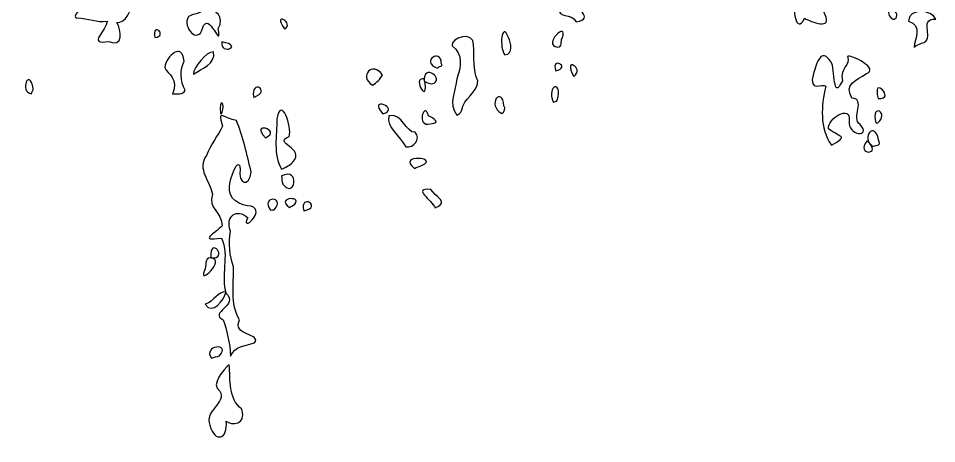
# Model space of a CAD drawing. Header units: centimetres. Extents: x -9.9 to 7.8, y -13.7 to 13.8.
# Drawn here: x 0.37 to 6.14, y -11.46 to -8.79 of the extents above; entities that cross this region are included whole.
import ezdxf

# ---------------------------------------------------------------- set-up
doc = ezdxf.new("R2010")
doc.units = ezdxf.units.CM
doc.header["$MEASUREMENT"] = 0
doc.layers.add('Layer 1', color=7, linetype='Continuous')

msp = doc.modelspace()

# ---------------------------------------------------------------- linework, layer by layer
at = {"layer": 'Layer 1'}
for points, knots in [([(3.75945, -8.71242), (3.80233, -8.67799), (3.80443, -8.60034), (3.84836, -8.57224), (3.84836, -8.57224), (3.86173, -8.47561), (3.74702, -8.6791), (3.71991, -8.55179), (3.71991, -8.55179), (3.68185, -8.51123), (3.75617, -8.31497), (3.75451, -8.44553), (3.75451, -8.44553), (3.8419, -8.44234), (3.77037, -8.26544), (3.70509, -8.33433), (3.70509, -8.33433), (3.64201, -8.30462), (3.64283, -8.22442), (3.59141, -8.17865), (3.59141, -8.17865), (3.58285, -8.10097), (3.74278, -8.09177), (3.6779, -8.03285), (3.6779, -8.03285), (3.62865, -7.93727), (3.79162, -8.0236), (3.79958, -8.00573), (3.79958, -8.00573), (3.80051, -7.94643), (3.74951, -7.87579), (3.74048, -7.79739), (3.74048, -7.79739), (3.7487, -7.72414), (3.77826, -7.64163), (3.76686, -7.55803), (3.76686, -7.55803), (3.74858, -7.46826), (3.87078, -7.53711), (3.84841, -7.42988), (3.84841, -7.42988), (3.91185, -7.48504), (3.84255, -7.56561), (3.91659, -7.62221), (3.91659, -7.62221), (4.00815, -7.6644), (3.89337, -7.787), (3.87065, -7.68194), (3.87065, -7.68194), (3.79242, -7.68734), (3.85619, -7.81974), (3.91019, -7.7709), (3.91019, -7.7709), (3.97132, -7.73809), (4.06108, -7.82164), (3.98186, -7.8648), (3.98186, -7.8648), (3.98241, -7.94717), (4.0456, -7.99529), (4.04168, -8.07073), (4.04168, -8.07073), (4.00941, -8.17608), (3.90447, -7.97341), (3.88795, -8.10945), (3.88795, -8.10945), (3.88595, -8.16138), (3.96723, -8.25335), (3.87559, -8.2849), (3.87559, -8.2849), (3.83492, -8.32776), (3.8501, -8.43925), (3.89095, -8.49621), (3.89095, -8.49621), (3.93296, -8.55454), (3.94285, -8.63027), (3.88053, -8.66546), (3.88053, -8.66546), (3.85208, -8.72267), (4.00311, -8.78702), (3.87559, -8.80879), (3.87559, -8.80879), (3.83761, -8.74334), (3.76933, -8.80098), (3.75945, -8.71241), (3.75945, -8.71241), (3.75945, -8.71241), (3.75945, -8.71242), (3.75945, -8.71242)], [0, 0, 0, 0, 0.0434783, 0.0434783, 0.0434783, 0.0434783, 0.0869565, 0.0869565, 0.0869565, 0.0869565, 0.1304348, 0.1304348, 0.1304348, 0.1304348, 0.173913, 0.173913, 0.173913, 0.173913, 0.2173913, 0.2173913, 0.2173913, 0.2173913, 0.2608696, 0.2608696, 0.2608696, 0.2608696, 0.3043478, 0.3043478, 0.3043478, 0.3043478, 0.3478261, 0.3478261, 0.3478261, 0.3478261, 0.3913043, 0.3913043, 0.3913043, 0.3913043, 0.4347826, 0.4347826, 0.4347826, 0.4347826, 0.4782609, 0.4782609, 0.4782609, 0.4782609, 0.5217391, 0.5217391, 0.5217391, 0.5217391, 0.5652174, 0.5652174, 0.5652174, 0.5652174, 0.6086957, 0.6086957, 0.6086957, 0.6086957, 0.6521739, 0.6521739, 0.6521739, 0.6521739, 0.6956522, 0.6956522, 0.6956522, 0.6956522, 0.7391304, 0.7391304, 0.7391304, 0.7391304, 0.7826087, 0.7826087, 0.7826087, 0.7826087, 0.826087, 0.826087, 0.826087, 0.826087, 0.8695652, 0.8695652, 0.8695652, 0.8695652, 0.9130435, 0.9130435, 0.9130435, 0.9130435, 1, 1, 1, 1]), ([(5.34348, -8.39116), (5.39384, -8.42553), (5.38399, -8.53889), (5.38302, -8.60368), (5.38302, -8.60368), (5.28891, -8.70809), (5.4112, -8.68683), (5.43661, -8.76097), (5.43661, -8.76097), (5.48625, -8.86329), (5.34962, -8.80907), (5.30888, -8.78655), (5.30888, -8.78655), (5.25499, -8.89646), (5.22716, -8.71759), (5.25317, -8.66456), (5.25317, -8.66456), (5.30154, -8.60425), (5.25437, -8.53565), (5.29159, -8.47271), (5.29159, -8.47271), (5.28764, -8.42774), (5.33378, -8.42706), (5.34348, -8.39116)], [0, 0, 0, 0, 0.1428571, 0.1428571, 0.1428571, 0.1428571, 0.2857143, 0.2857143, 0.2857143, 0.2857143, 0.4285714, 0.4285714, 0.4285714, 0.4285714, 0.5714286, 0.5714286, 0.5714286, 0.5714286, 0.7142857, 0.7142857, 0.7142857, 0.7142857, 1, 1, 1, 1]), ([(0.86818, -8.63087), (0.81052, -8.73872), (0.9157, -8.71466), (0.94478, -8.72725), (0.94478, -8.72725), (0.95966, -8.67552), (0.87349, -8.59446), (0.83358, -8.56415), (0.83358, -8.56415), (0.81504, -8.43013), (0.90663, -8.56646), (0.96455, -8.5345), (0.96455, -8.5345), (1.05704, -8.47888), (1.0012, -8.65614), (1.09305, -8.65806), (1.09305, -8.65806), (1.09018, -8.73338), (1.04583, -8.82142), (0.99173, -8.81221), (0.99173, -8.81221), (1.024, -8.8578), (1.03265, -8.97613), (0.94231, -8.93235), (0.94231, -8.93235), (0.79965, -8.95407), (0.93001, -8.86595), (0.93243, -8.80385), (0.93243, -8.80385), (0.86384, -8.81615), (0.81827, -8.78359), (0.7404, -8.78444), (0.7404, -8.78444), (0.69167, -8.75693), (0.85947, -8.69821), (0.75317, -8.65517), (0.75317, -8.65517), (0.72386, -8.59649), (0.84956, -8.60795), (0.86818, -8.63087)], [0, 0, 0, 0, 0.0909091, 0.0909091, 0.0909091, 0.0909091, 0.1818182, 0.1818182, 0.1818182, 0.1818182, 0.2727273, 0.2727273, 0.2727273, 0.2727273, 0.3636364, 0.3636364, 0.3636364, 0.3636364, 0.4545455, 0.4545455, 0.4545455, 0.4545455, 0.5454545, 0.5454545, 0.5454545, 0.5454545, 0.6363636, 0.6363636, 0.6363636, 0.6363636, 0.7272727, 0.7272727, 0.7272727, 0.7272727, 0.8181818, 0.8181818, 0.8181818, 0.8181818, 1, 1, 1, 1]), ([(1.55022, -8.71489), (1.61372, -8.73439), (1.67195, -8.7767), (1.6293, -8.8508), (1.6293, -8.8508), (1.65232, -9.00341), (1.56831, -8.72399), (1.5295, -8.85136), (1.5295, -8.85136), (1.50435, -8.95021), (1.40174, -8.846), (1.44149, -8.77572), (1.44149, -8.77572), (1.46674, -8.75952), (1.5285, -8.75987), (1.55022, -8.71488), (1.55022, -8.71488), (1.55022, -8.71488), (1.55022, -8.71489), (1.55022, -8.71489)], [0, 0, 0, 0, 0.1666667, 0.1666667, 0.1666667, 0.1666667, 0.3333333, 0.3333333, 0.3333333, 0.3333333, 0.5, 0.5, 0.5, 0.5, 0.6666667, 0.6666667, 0.6666667, 0.6666667, 1, 1, 1, 1]), ([(5.99585, -8.96695), (6.00028, -8.91888), (6.05081, -8.8295), (5.96125, -8.80385), (5.96125, -8.80385), (5.96046, -8.72211), (6.10638, -8.72869), (6.13176, -8.79149), (6.13176, -8.79149), (6.01605, -8.78843), (6.13744, -8.92623), (6.0428, -8.94223), (6.0428, -8.94223), (6.02685, -8.94992), (6.0112, -8.95812), (5.99585, -8.96694), (5.99585, -8.96694), (5.99585, -8.96694), (5.99585, -8.96695), (5.99585, -8.96695)], [0, 0, 0, 0, 0.1666667, 0.1666667, 0.1666667, 0.1666667, 0.3333333, 0.3333333, 0.3333333, 0.3333333, 0.5, 0.5, 0.5, 0.5, 0.6666667, 0.6666667, 0.6666667, 0.6666667, 1, 1, 1, 1]), ([(3.42813, -9.01637), (3.38973, -8.97848), (3.40775, -8.79443), (3.45037, -8.90764), (3.45037, -8.90764), (3.46721, -8.94472), (3.4825, -9.00847), (3.42813, -9.01637)], [0, 0, 0, 0, 0.3333333, 0.3333333, 0.3333333, 0.3333333, 1, 1, 1, 1]), ([(3.75947, -8.96695), (3.6549, -8.9561), (3.83274, -8.79175), (3.78665, -8.91258), (3.78665, -8.91258), (3.77791, -8.93065), (3.78895, -8.96864), (3.75947, -8.96695)], [0, 0, 0, 0, 0.3333333, 0.3333333, 0.3333333, 0.3333333, 1, 1, 1, 1]), ([(3.12657, -9.39445), (3.07047, -9.32067), (3.1192, -9.24234), (3.12657, -9.16616), (3.12657, -9.16616), (3.15174, -9.09765), (3.16788, -9.00998), (3.09692, -8.95952), (3.09692, -8.95952), (3.08483, -8.90807), (3.23743, -8.86117), (3.23014, -8.95403), (3.23014, -8.95403), (3.23667, -9.03055), (3.22855, -9.11124), (3.25743, -9.18018), (3.25743, -9.18018), (3.25515, -9.26138), (3.16785, -9.2839), (3.15623, -9.36726), (3.15623, -9.36726), (3.14942, -9.3796), (3.14029, -9.38995), (3.12658, -9.39444), (3.12658, -9.39444), (3.12658, -9.39444), (3.12657, -9.39445), (3.12657, -9.39445)], [0, 0, 0, 0, 0.125, 0.125, 0.125, 0.125, 0.25, 0.25, 0.25, 0.25, 0.375, 0.375, 0.375, 0.375, 0.5, 0.5, 0.5, 0.5, 0.625, 0.625, 0.625, 0.625, 0.75, 0.75, 0.75, 0.75, 1, 1, 1, 1]), ([(1.34267, -9.26347), (1.38193, -9.1638), (1.31446, -9.14114), (1.29325, -9.09543), (1.29325, -9.09543), (1.30166, -9.0218), (1.40555, -8.93275), (1.41434, -9.05683), (1.41434, -9.05683), (1.388, -9.10683), (1.38898, -9.18189), (1.42175, -9.23876), (1.42175, -9.23876), (1.40795, -9.26868), (1.36891, -9.25813), (1.34267, -9.26347)], [0, 0, 0, 0, 0.2, 0.2, 0.2, 0.2, 0.4, 0.4, 0.4, 0.4, 0.6, 0.6, 0.6, 0.6, 1, 1, 1, 1]), ([(3.00556, -9.10039), (2.8901, -9.05661), (3.03132, -8.97197), (3.02901, -9.06916), (3.02901, -9.06916), (3.0441, -9.0939), (3.01073, -9.08452), (3.00556, -9.10039)], [0, 0, 0, 0, 0.3333333, 0.3333333, 0.3333333, 0.3333333, 1, 1, 1, 1]), ([(5.47665, -9.58473), (5.40268, -9.47406), (5.41163, -9.33728), (5.44205, -9.21406), (5.44205, -9.21406), (5.42531, -9.19177), (5.32987, -9.25913), (5.36472, -9.13414), (5.36472, -9.13414), (5.38424, -9.06669), (5.41198, -8.96555), (5.47535, -9.06155), (5.47535, -9.06155), (5.50216, -9.10237), (5.48283, -9.31594), (5.54585, -9.17947), (5.54585, -9.17947), (5.52784, -9.09564), (5.6007, -9.08228), (5.57797, -9.02626), (5.57797, -9.02626), (5.59678, -9.01105), (5.78615, -9.10592), (5.69411, -9.13499), (5.69411, -9.13499), (5.63786, -9.17678), (5.55321, -9.19667), (5.60519, -9.28834), (5.60519, -9.28834), (5.69757, -9.29146), (5.5967, -9.41401), (5.65738, -9.45316), (5.65738, -9.45316), (5.73333, -9.53864), (5.57584, -9.52715), (5.58785, -9.43059), (5.58785, -9.43059), (5.60295, -9.32517), (5.45066, -9.41472), (5.45863, -9.481), (5.45863, -9.481), (5.53385, -9.53976), (5.58719, -9.52163), (5.47665, -9.58474), (5.47665, -9.58474), (5.47665, -9.58474), (5.47665, -9.58473), (5.47665, -9.58473)], [0, 0, 0, 0, 0.0769231, 0.0769231, 0.0769231, 0.0769231, 0.1538462, 0.1538462, 0.1538462, 0.1538462, 0.2307692, 0.2307692, 0.2307692, 0.2307692, 0.3076923, 0.3076923, 0.3076923, 0.3076923, 0.3846154, 0.3846154, 0.3846154, 0.3846154, 0.4615385, 0.4615385, 0.4615385, 0.4615385, 0.5384615, 0.5384615, 0.5384615, 0.5384615, 0.6153846, 0.6153846, 0.6153846, 0.6153846, 0.6923077, 0.6923077, 0.6923077, 0.6923077, 0.7692308, 0.7692308, 0.7692308, 0.7692308, 0.8461538, 0.8461538, 0.8461538, 0.8461538, 1, 1, 1, 1]), ([(1.47341, -9.13746), (1.47314, -9.09375), (1.55248, -8.9973), (1.59944, -8.9966), (1.59944, -8.9966), (1.61431, -9.0743), (1.52459, -9.10115), (1.47341, -9.13746)], [0, 0, 0, 0, 0.3333333, 0.3333333, 0.3333333, 0.3333333, 1, 1, 1, 1]), ([(0.45797, -9.261), (0.37459, -9.24944), (0.44686, -9.08913), (0.46682, -9.22866), (0.46682, -9.22866), (0.47275, -9.23924), (0.45563, -9.25034), (0.45797, -9.261)], [0, 0, 0, 0, 0.3333333, 0.3333333, 0.3333333, 0.3333333, 1, 1, 1, 1]), ([(2.59797, -9.20664), (2.50662, -9.15281), (2.59792, -9.05034), (2.65975, -9.14239), (2.65975, -9.14239), (2.64691, -9.17), (2.62246, -9.18974), (2.59797, -9.20664)], [0, 0, 0, 0, 0.3333333, 0.3333333, 0.3333333, 0.3333333, 1, 1, 1, 1]), ([(2.92169, -9.18192), (2.91129, -9.06216), (3.06098, -9.17227), (2.96864, -9.19922), (2.96864, -9.19922), (2.95172, -9.19731), (2.93645, -9.1899), (2.92169, -9.18192)], [0, 0, 0, 0, 0.3333333, 0.3333333, 0.3333333, 0.3333333, 1, 1, 1, 1]), ([(3.40827, -9.38456), (3.31009, -9.33102), (3.41094, -9.20556), (3.42221, -9.33714), (3.42221, -9.33714), (3.43416, -9.35002), (3.42606, -9.38074), (3.40827, -9.38456)], [0, 0, 0, 0, 0.3333333, 0.3333333, 0.3333333, 0.3333333, 1, 1, 1, 1]), ([(3.73199, -9.31537), (3.6854, -9.19946), (3.79659, -9.17678), (3.75611, -9.30048), (3.75611, -9.30048), (3.75532, -9.31211), (3.73794, -9.30922), (3.73199, -9.31537)], [0, 0, 0, 0, 0.3333333, 0.3333333, 0.3333333, 0.3333333, 1, 1, 1, 1]), ([(2.02685, -9.73547), (1.97025, -9.63912), (1.99854, -9.52575), (1.99645, -9.41801), (1.99645, -9.41801), (2.02545, -9.26893), (2.09461, -9.46873), (2.0738, -9.53036), (2.0738, -9.53036), (1.96295, -9.56986), (2.18215, -9.59931), (2.09566, -9.69307), (2.09566, -9.69307), (2.07641, -9.71182), (2.05065, -9.72338), (2.02684, -9.73546), (2.02684, -9.73546), (2.02684, -9.73546), (2.02685, -9.73547), (2.02685, -9.73547)], [0, 0, 0, 0, 0.1666667, 0.1666667, 0.1666667, 0.1666667, 0.3333333, 0.3333333, 0.3333333, 0.3333333, 0.5, 0.5, 0.5, 0.5, 0.6666667, 0.6666667, 0.6666667, 0.6666667, 1, 1, 1, 1]), ([(1.64388, -9.38456), (1.62914, -9.27945), (1.67913, -9.31357), (1.65129, -9.38456), (1.65129, -9.38456), (1.65129, -9.38456), (1.64388, -9.38456), (1.64388, -9.38456)], [0, 0, 0, 0, 0.3333333, 0.3333333, 0.3333333, 0.3333333, 1, 1, 1, 1]), ([(2.96098, -9.44882), (2.8675, -9.47805), (2.92098, -9.29838), (2.94862, -9.3994), (2.94862, -9.3994), (2.9788, -9.41355), (3.03346, -9.44529), (2.96098, -9.44882)], [0, 0, 0, 0, 0.3333333, 0.3333333, 0.3333333, 0.3333333, 1, 1, 1, 1]), ([(5.75589, -9.44387), (5.72153, -9.31267), (5.84734, -9.38014), (5.76577, -9.44634), (5.76577, -9.44634), (5.76577, -9.44634), (5.75589, -9.44387), (5.75589, -9.44387)], [0, 0, 0, 0, 0.3333333, 0.3333333, 0.3333333, 0.3333333, 1, 1, 1, 1]), ([(1.70553, -10.90928), (1.70473, -10.82735), (1.68029, -10.74266), (1.66092, -10.68189), (1.66092, -10.68189), (1.56598, -10.63548), (1.7622, -10.58966), (1.67835, -10.51637), (1.67835, -10.51637), (1.64101, -10.40597), (1.70137, -10.28137), (1.6487, -10.16794), (1.6487, -10.16794), (1.49853, -10.1911), (1.60897, -10.13847), (1.65437, -10.09049), (1.65437, -10.09049), (1.65405, -10.00322), (1.55917, -9.98029), (1.59329, -9.89277), (1.59329, -9.89277), (1.57858, -9.81022), (1.49146, -9.73148), (1.55551, -9.64911), (1.55551, -9.64911), (1.5814, -9.58021), (1.62858, -9.52184), (1.65606, -9.46353), (1.65606, -9.46353), (1.61756, -9.34529), (1.67226, -9.42031), (1.7426, -9.42907), (1.7426, -9.42907), (1.78593, -9.52595), (1.80839, -9.64775), (1.8365, -9.75279), (1.8365, -9.75279), (1.82534, -9.84984), (1.74988, -9.83414), (1.76731, -9.73208), (1.76731, -9.73208), (1.7579, -9.63944), (1.69941, -9.80269), (1.69976, -9.84482), (1.69976, -9.84482), (1.68575, -9.91725), (1.77005, -9.96955), (1.83564, -9.96701), (1.83564, -9.96701), (1.93318, -10.00106), (1.76298, -10.13874), (1.81447, -10.03969), (1.81447, -10.03969), (1.7477, -9.97717), (1.67056, -10.02914), (1.70553, -10.12347), (1.70553, -10.12347), (1.69345, -10.20167), (1.69859, -10.27796), (1.7253, -10.34929), (1.7253, -10.34929), (1.72722, -10.45999), (1.70243, -10.57928), (1.76237, -10.68195), (1.76237, -10.68195), (1.71008, -10.78258), (1.90666, -10.76791), (1.85592, -10.82706), (1.85592, -10.82706), (1.79901, -10.84587), (1.73253, -10.84646), (1.70553, -10.9093), (1.70553, -10.9093), (1.70553, -10.9093), (1.70553, -10.90928), (1.70553, -10.90928)], [0, 0, 0, 0, 0.05, 0.05, 0.05, 0.05, 0.1, 0.1, 0.1, 0.1, 0.15, 0.15, 0.15, 0.15, 0.2, 0.2, 0.2, 0.2, 0.25, 0.25, 0.25, 0.25, 0.3, 0.3, 0.3, 0.3, 0.35, 0.35, 0.35, 0.35, 0.4, 0.4, 0.4, 0.4, 0.45, 0.45, 0.45, 0.45, 0.5, 0.5, 0.5, 0.5, 0.55, 0.55, 0.55, 0.55, 0.6, 0.6, 0.6, 0.6, 0.65, 0.65, 0.65, 0.65, 0.7, 0.7, 0.7, 0.7, 0.75, 0.75, 0.75, 0.75, 0.8, 0.8, 0.8, 0.8, 0.85, 0.85, 0.85, 0.85, 0.9, 0.9, 0.9, 0.9, 1, 1, 1, 1]), ([(2.80531, -9.59461), (2.76917, -9.52398), (2.68249, -9.47405), (2.69905, -9.39939), (2.69905, -9.39939), (2.78564, -9.37768), (2.80608, -9.50895), (2.86462, -9.50318), (2.86462, -9.50318), (2.90208, -9.5451), (2.85736, -9.60274), (2.80531, -9.59461)], [0, 0, 0, 0, 0.25, 0.25, 0.25, 0.25, 0.5, 0.5, 0.5, 0.5, 1, 1, 1, 1]), ([(5.73613, -9.59214), (5.65831, -9.53351), (5.74955, -9.42852), (5.77341, -9.54989), (5.77341, -9.54989), (5.79017, -9.59224), (5.76438, -9.57822), (5.73613, -9.59214)], [0, 0, 0, 0, 0.3333333, 0.3333333, 0.3333333, 0.3333333, 1, 1, 1, 1]), ([(2.85965, -9.73053), (2.74715, -9.63768), (3.01994, -9.66121), (2.90949, -9.70975), (2.90949, -9.70975), (2.89296, -9.71694), (2.87582, -9.72243), (2.85965, -9.73053)], [0, 0, 0, 0, 0.3333333, 0.3333333, 0.3333333, 0.3333333, 1, 1, 1, 1]), ([(2.02685, -9.77748), (2.14462, -9.7181), (2.11304, -9.92804), (2.03426, -9.82937), (2.03426, -9.82937), (2.0269, -9.81292), (2.02893, -9.79486), (2.02685, -9.77748)], [0, 0, 0, 0, 0.3333333, 0.3333333, 0.3333333, 0.3333333, 1, 1, 1, 1]), ([(2.99056, -9.97765), (2.97119, -9.93126), (2.84025, -9.85009), (2.96295, -9.86176), (2.96295, -9.86176), (2.98663, -9.90604), (3.08443, -9.94348), (2.99056, -9.97765)], [0, 0, 0, 0, 0.3333333, 0.3333333, 0.3333333, 0.3333333, 1, 1, 1, 1]), ([(1.95759, -9.99247), (1.88941, -9.90207), (2.05792, -9.90094), (1.97983, -9.99), (1.97983, -9.99), (1.97983, -9.99), (1.96994, -9.99), (1.96994, -9.99), (1.96994, -9.99), (1.96994, -9.99), (1.95758, -9.99247), (1.95758, -9.99247), (1.95758, -9.99247), (1.95758, -9.99247), (1.95759, -9.99247), (1.95759, -9.99247)], [0, 0, 0, 0, 0.2, 0.2, 0.2, 0.2, 0.4, 0.4, 0.4, 0.4, 0.6, 0.6, 0.6, 0.6, 1, 1, 1, 1]), ([(2.07624, -9.97517), (1.97802, -9.90486), (2.18433, -9.90157), (2.09601, -9.96529), (2.09601, -9.96529), (2.09601, -9.96529), (2.08191, -9.97234), (2.08191, -9.97234), (2.08191, -9.97234), (2.08191, -9.97234), (2.07624, -9.97517), (2.07624, -9.97517)], [0, 0, 0, 0, 0.25, 0.25, 0.25, 0.25, 0.5, 0.5, 0.5, 0.5, 1, 1, 1, 1]), ([(2.16517, -9.99742), (2.13813, -9.88288), (2.28832, -9.97001), (2.16731, -9.99681), (2.16731, -9.99681), (2.16731, -9.99681), (2.16517, -9.99742), (2.16517, -9.99742)], [0, 0, 0, 0, 0.3333333, 0.3333333, 0.3333333, 0.3333333, 1, 1, 1, 1]), ([(1.58197, -10.29148), (1.57259, -10.14629), (1.70282, -10.30451), (1.58197, -10.29148), (1.58197, -10.29148), (1.68007, -10.30336), (1.49987, -10.47002), (1.54278, -10.37234), (1.54278, -10.37234), (1.55796, -10.3449), (1.53797, -10.29115), (1.58197, -10.29148)], [0, 0, 0, 0, 0.25, 0.25, 0.25, 0.25, 0.5, 0.5, 0.5, 0.5, 1, 1, 1, 1]), ([(1.67835, -10.50648), (1.6669, -10.55482), (1.59061, -10.65771), (1.54738, -10.58308), (1.54738, -10.58308), (1.60393, -10.56637), (1.62563, -10.5029), (1.67835, -10.50648)], [0, 0, 0, 0, 0.3333333, 0.3333333, 0.3333333, 0.3333333, 1, 1, 1, 1]), ([(1.58692, -10.92163), (1.5253, -10.84352), (1.71405, -10.82059), (1.63587, -10.90816), (1.63587, -10.90816), (1.61935, -10.9119), (1.60324, -10.91716), (1.58692, -10.92163)], [0, 0, 0, 0, 0.3333333, 0.3333333, 0.3333333, 0.3333333, 1, 1, 1, 1]), ([(1.69812, -10.96364), (1.70662, -11.06038), (1.68979, -11.17631), (1.7772, -11.24287), (1.7772, -11.24287), (1.80603, -11.34545), (1.71386, -11.3448), (1.67835, -11.31948), (1.67835, -11.31948), (1.69404, -11.42929), (1.60667, -11.46), (1.57703, -11.34419), (1.57703, -11.34419), (1.53775, -11.25415), (1.68576, -11.2006), (1.63805, -11.13033), (1.63805, -11.13033), (1.57719, -11.086), (1.66372, -10.99431), (1.69812, -10.96363), (1.69812, -10.96363), (1.69812, -10.96363), (1.69812, -10.96364), (1.69812, -10.96364)], [0, 0, 0, 0, 0.1428571, 0.1428571, 0.1428571, 0.1428571, 0.2857143, 0.2857143, 0.2857143, 0.2857143, 0.4285714, 0.4285714, 0.4285714, 0.4285714, 0.5714286, 0.5714286, 0.5714286, 0.5714286, 0.7142857, 0.7142857, 0.7142857, 0.7142857, 1, 1, 1, 1])]:
    msp.add_open_spline(points, degree=3, knots=knots, dxfattribs=at)
for points in [[(2.04445, -8.85327), (1.96301, -8.73213), (2.11329, -8.82076), (2.04445, -8.85327)], [(5.83029, -8.72971), (5.95277, -8.73763), (5.84692, -8.86419), (5.83029, -8.72971)], [(1.23144, -8.90764), (1.2091, -8.804), (1.31811, -8.8942), (1.23144, -8.90764)], [(1.65138, -8.93482), (1.79666, -8.95852), (1.6398, -9.02444), (1.65138, -8.93482)], [(3.74688, -9.11769), (3.7134, -9.02113), (3.84757, -9.09356), (3.74688, -9.11769)], [(3.86058, -9.15229), (3.78526, -9.01755), (3.93291, -9.10022), (3.86058, -9.15229)], [(2.92169, -9.1671), (2.95928, -9.35037), (2.83591, -9.15478), (2.92169, -9.1671)], [(5.77098, -9.29066), (5.72748, -9.13572), (5.88645, -9.29997), (5.77098, -9.29066)], [(1.85173, -9.28324), (1.82641, -9.16583), (1.97046, -9.23825), (1.85173, -9.28324)], [(2.66199, -9.38703), (2.55998, -9.27111), (2.78019, -9.35084), (2.66199, -9.38703)], [(1.92561, -9.53778), (1.81958, -9.42928), (2.03333, -9.48701), (1.92561, -9.53778)], [(5.7015, -9.55755), (5.80721, -9.64952), (5.62007, -9.65034), (5.7015, -9.55755)]]:
    msp.add_open_spline(points, degree=3, dxfattribs=at)

doc.saveas('drawing.dxf')
